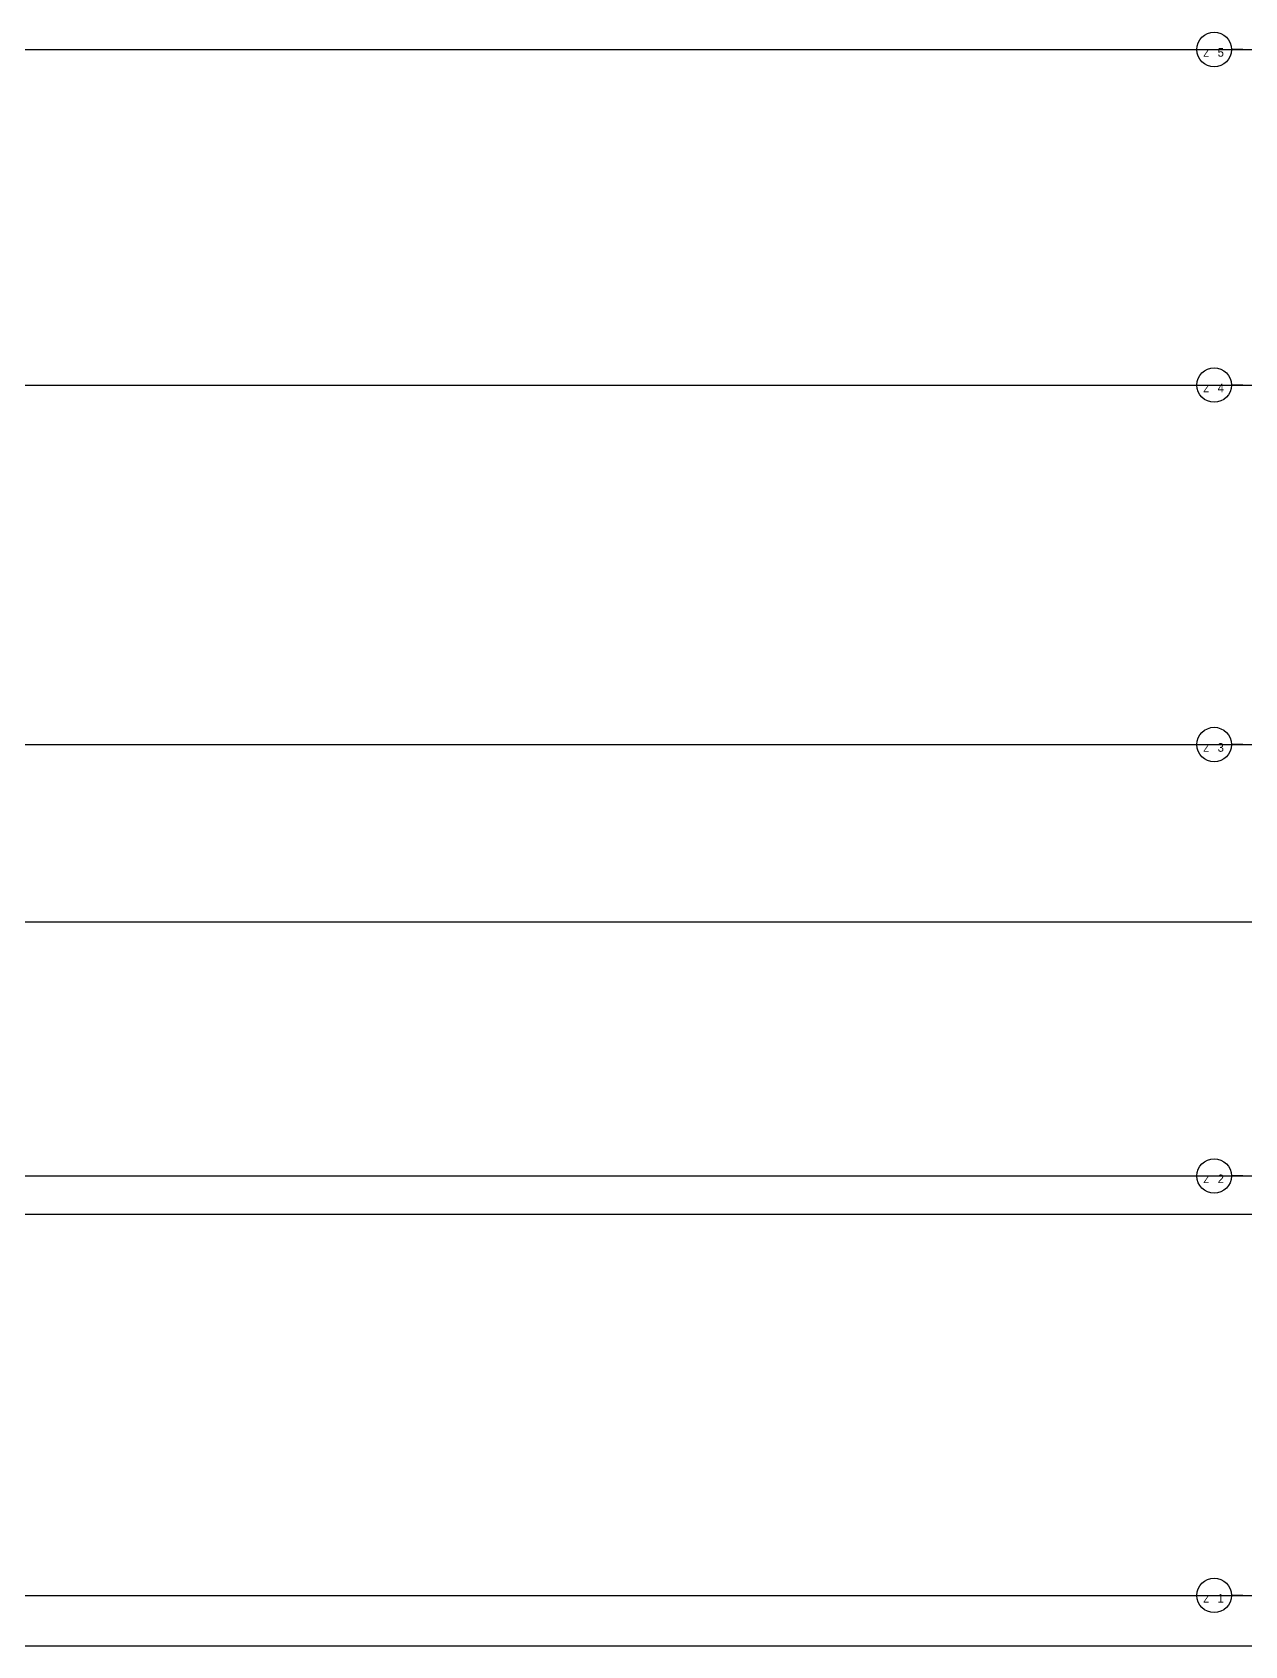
# Model space of a CAD drawing. Header units: millimetres. Extents: x -59434 to 186515, y -46562 to 55873.
# Drawn here: x 89246 to 114535, y -1050 to 32610 of the extents above; entities that cross this region are included whole.
import ezdxf

# ---------------------------------------------------------------- set-up
doc = ezdxf.new("R2010")
doc.units = ezdxf.units.MM
doc.header["$LTSCALE"] = 60
doc.layers.add('A-CEN-AXIS', color=1, linetype='Continuous')
doc.layers.add('NOPLOT-DIM', color=191, linetype='Continuous', plot=False)
doc.styles.add('Gdim', font='')
doc.styles.get('Gdim').set_extended_font_data('Dotum')

msp = doc.modelspace()

# ---------------------------------------------------------------- linework, layer by layer
at = {"layer": 'A-CEN-AXIS'}
for p, q in [((-3065.7, 32250), (186515.5, 32250)), ((-3065.7, 25250), (186515.5, 25250)), ((-3065.7, 17750), (186515.5, 17750)), ((-3065.7, 8750), (186515.5, 8750)), ((26501.4, 7950), (186515.5, 7950)), ((-3065.7, 0), (186515.5, 0)), ((-3065.7, -1050), (186515.5, -1050))]:
    msp.add_line(p, q, dxfattribs=at)
at = {"layer": 'NOPLOT-DIM'}
msp.add_line((26502.3, 14050), (186515.5, 14050), dxfattribs=at)
at = {"layer": 'NOPLOT-DIM', "elevation": 0}
for points in [[(114497.7, 32250), (114257.7, 32250, -1), (113537.7, 32250, -1), (114257.7, 32250, 0)], [(114497.7, 25250), (114257.7, 25250, -1), (113537.7, 25250, -1), (114257.7, 25250, 0)], [(114497.7, 17750), (114257.7, 17750, -1), (113537.7, 17750, -1), (114257.7, 17750, 0)], [(114497.7, 8750), (114257.7, 8750, -1), (113537.7, 8750, -1), (114257.7, 8750, 0)], [(114497.7, 0), (114257.7, 0, -1), (113537.7, 0, -1), (114257.7, 0, 0)]]:
    msp.add_lwpolyline(points, format="xyb", dxfattribs=at)

# ---------------------------------------------------------------- texts
at = {"layer": 'NOPLOT-DIM', "style": 'Gdim'}
for s, height, p in [('Z', 150, (113670.6, 32100.2, 0)), ('5', 180, (113969.7, 32100.2, 0)), ('Z', 150, (113670.6, 25100.2, 0)), ('4', 180, (113969.7, 25100.2, 0)), ('Z', 150, (113670.6, 17600.2, 0)), ('3', 180, (113969.7, 17600.2, 0)), ('2', 180, (113969.7, 8600.2, 0)), ('Z', 150, (113670.6, 8600.2, 0)), ('Z', 150, (113670.6, -149.8, 0)), ('1', 180, (113969.7, -149.8, 0))]:
    msp.add_text(s, height=height, dxfattribs=at).set_placement(p)

doc.saveas('drawing.dxf')
